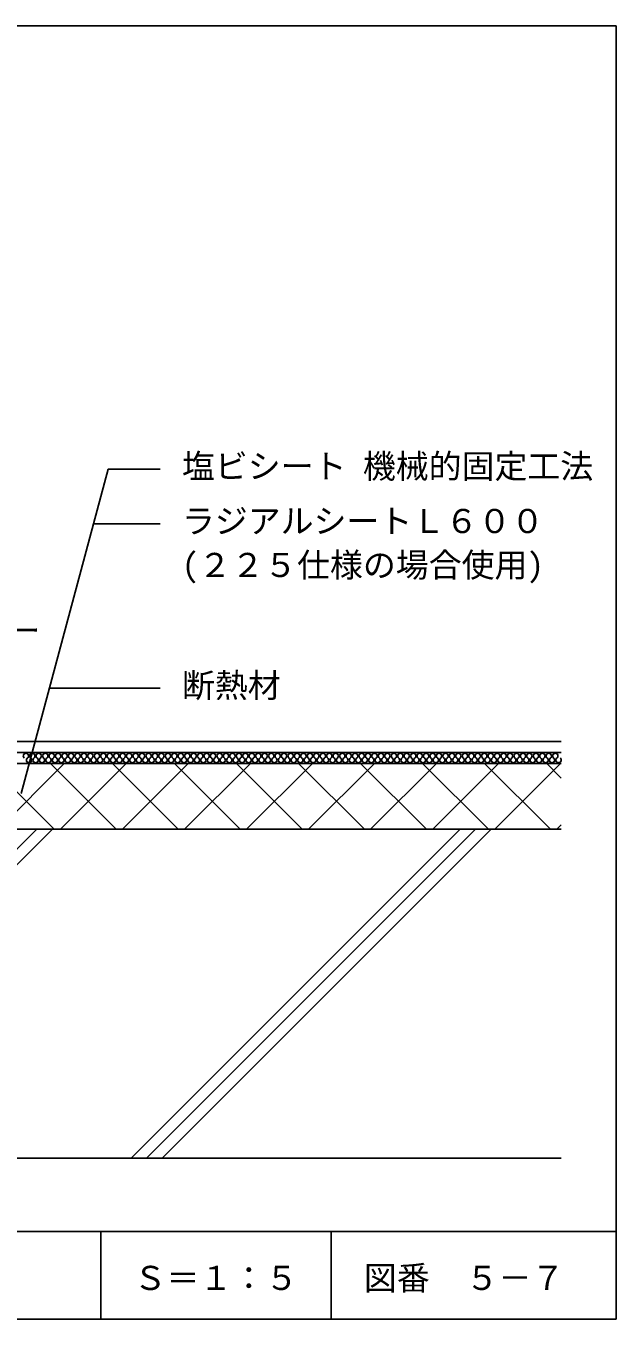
# Model space of a CAD drawing. Units: millimetres, scale not verified. Extents: x -367 to 433, y 33 to 623.
# Drawn here: x 164 to 433, y 33 to 623 of the extents above; entities that cross this region are included whole.
import ezdxf
from ezdxf.enums import TextEntityAlignment as Align

# ---------------------------------------------------------------- set-up
doc = ezdxf.new("R2010")
doc.units = ezdxf.units.MM
doc.header["$LTSCALE"] = 5
for name, color, linetype in [('2-2_in line', 7, 'Continuous'), ('2-3', 3, 'Continuous'), ('2-4_out line', 2, 'Continuous'), ('2-A_moji', 7, 'Continuous'), ('2-D_ハッチ他', 4, 'Continuous'), ('2-E_con他', 4, 'Continuous'), ('F-2', 7, 'Continuous'), ('F-5', 6, 'Continuous'), ('F-7', 1, 'Continuous'), ('F-A', 7, 'Continuous')]:
    doc.layers.add(name, color=color, linetype=linetype)
doc.styles.add('HG丸ｺﾞｼｯｸM-PRO', font='')
doc.styles.add('ＭＳ ゴシック', font='')
doc.styles.get('HG丸ｺﾞｼｯｸM-PRO').set_extended_font_data('HG丸ｺﾞｼｯｸM-PRO')
doc.styles.get('ＭＳ ゴシック').set_extended_font_data('MS Gothic')

msp = doc.modelspace()

# ---------------------------------------------------------------- linework, layer by layer
at = {"layer": '2-2_in line'}
for p, q in [((408.306, 291.895), (-84.406, 291.895)), ((408.306, 286.895), (-84.406, 286.895)), ((408.306, 256.895), (-111.456, 256.895))]:
    msp.add_line(p, q, dxfattribs=at)
at = {"layer": '2-3'}
msp.add_line((408.306, 106.895), (-111.456, 106.895), dxfattribs=at)
at = {"layer": '2-4_out line'}
msp.add_line((408.306, 296.895), (-8.456, 296.895), dxfattribs=at)
at = {"layer": '2-A_moji'}
for p, q in [((162.062, 273.184), (201.729, 421.223)), ((225.327, 421.223), (201.729, 421.223)), ((225.327, 396.223), (195.03, 396.223)), ((225.327, 321.223), (174.934, 321.223))]:
    msp.add_line(p, q, dxfattribs=at)
at = {"layer": '2-D_ハッチ他'}
for p, q in [((147.083, 286.895), (177.083, 256.895)), ((151.668, 256.895), (181.668, 286.895)), ((175.367, 286.895), (205.367, 256.895)), ((179.952, 256.895), (209.952, 286.895)), ((203.651, 286.895), (233.651, 256.895)), ((208.236, 256.895), (238.236, 286.895)), ((231.935, 286.895), (261.935, 256.895)), ((236.52, 256.895), (266.52, 286.895)), ((260.22, 286.895), (290.22, 256.895)), ((264.805, 256.895), (294.805, 286.895)), ((288.504, 286.895), (318.504, 256.895)), ((293.089, 256.895), (323.089, 286.895)), ((316.788, 286.895), (346.788, 256.895)), ((321.373, 256.895), (351.373, 286.895)), ((345.072, 286.895), (375.072, 256.895)), ((349.657, 256.895), (379.657, 286.895)), ((373.357, 286.895), (403.357, 256.895)), ((377.942, 256.895), (407.942, 286.895)), ((401.641, 286.895), (408.306, 280.23)), ((406.226, 256.895), (408.306, 258.975))]:
    msp.add_line(p, q, dxfattribs=at)
for centre, start, end in [((164.158, 290.354), 307.52351, 232.47649), ((165.63, 288.437), 127.52351, 52.47649), ((167.101, 290.354), 307.52351, 232.47649), ((168.573, 288.437), 127.52351, 52.47649), ((170.045, 290.354), 307.52351, 232.47649), ((171.517, 288.437), 127.52351, 52.47649), ((172.989, 290.354), 307.52351, 232.47649), ((174.461, 288.437), 127.52351, 52.47649), ((175.933, 290.354), 307.52351, 232.47649), ((177.405, 288.437), 127.52351, 52.47649), ((178.877, 290.354), 307.52351, 232.47649), ((180.349, 288.437), 127.52351, 52.47649), ((181.821, 290.354), 307.52351, 232.47649), ((183.293, 288.437), 127.52351, 52.47649), ((184.765, 290.354), 307.52351, 232.47649), ((186.237, 288.437), 127.52351, 52.47649), ((187.709, 290.354), 307.52351, 232.47649), ((189.181, 288.437), 127.52351, 52.47649), ((190.653, 290.354), 307.52351, 232.47649), ((192.125, 288.437), 127.52351, 52.47649), ((193.597, 290.354), 307.52351, 232.47649), ((195.069, 288.437), 127.52351, 52.47649), ((196.541, 290.354), 307.52351, 232.47649), ((198.013, 288.437), 127.52351, 52.47649), ((199.485, 290.354), 307.52351, 232.47649), ((200.957, 288.437), 127.52351, 52.47649), ((202.429, 290.354), 307.52351, 232.47649), ((203.9, 288.437), 127.52351, 52.47649), ((205.372, 290.354), 307.52351, 232.47649), ((206.844, 288.437), 127.52351, 52.47649), ((208.316, 290.354), 307.52351, 232.47649), ((209.788, 288.437), 127.52351, 52.47649), ((211.26, 290.354), 307.52351, 232.47649), ((212.732, 288.437), 127.52351, 52.47649), ((214.204, 290.354), 307.52351, 232.47649), ((215.676, 288.437), 127.52351, 52.47649), ((217.148, 290.354), 307.52351, 232.47649), ((218.62, 288.437), 127.52351, 52.47649), ((220.092, 290.354), 307.52351, 232.47649), ((221.564, 288.437), 127.52351, 52.47649), ((223.036, 290.354), 307.52351, 232.47649), ((224.508, 288.437), 127.52351, 52.47649), ((225.98, 290.354), 307.52351, 232.47649), ((227.452, 288.437), 127.52351, 52.47649), ((228.924, 290.354), 307.52351, 232.47649), ((230.396, 288.437), 127.52351, 52.47649), ((231.868, 290.354), 307.52351, 232.47649), ((233.34, 288.437), 127.52351, 52.47649), ((234.812, 290.354), 307.52351, 232.47649), ((236.284, 288.437), 127.52351, 52.47649), ((237.756, 290.354), 307.52351, 232.47649), ((239.228, 288.437), 127.52351, 52.47649), ((240.699, 290.354), 307.52351, 232.47649), ((242.171, 288.437), 127.52351, 52.47649), ((243.643, 290.354), 307.52351, 232.47649), ((245.115, 288.437), 127.52351, 52.47649), ((246.587, 290.354), 307.52351, 232.47649), ((248.059, 288.437), 127.52351, 52.47649), ((249.531, 290.354), 307.52351, 232.47649), ((251.003, 288.437), 127.52351, 52.47649), ((252.475, 290.354), 307.52351, 232.47649), ((253.947, 288.437), 127.52351, 52.47649), ((255.419, 290.354), 307.52351, 232.47649), ((256.891, 288.437), 127.52351, 52.47649), ((258.363, 290.354), 307.52351, 232.47649), ((259.835, 288.437), 127.52351, 52.47649), ((261.307, 290.354), 307.52351, 232.47649), ((262.779, 288.437), 127.52351, 52.47649), ((264.251, 290.354), 307.52351, 232.47649), ((265.723, 288.437), 127.52351, 52.47649), ((267.195, 290.354), 307.52351, 232.47649), ((268.667, 288.437), 127.52351, 52.47649), ((270.139, 290.354), 307.52351, 232.47649), ((271.611, 288.437), 127.52351, 52.47649), ((273.083, 290.354), 307.52351, 232.47649), ((274.555, 288.437), 127.52351, 52.47649), ((276.027, 290.354), 307.52351, 232.47649), ((277.498, 288.437), 127.52351, 52.47649), ((278.97, 290.354), 307.52351, 232.47649), ((280.442, 288.437), 127.52351, 52.47649), ((281.914, 290.354), 307.52351, 232.47649), ((283.386, 288.437), 127.52351, 52.47649), ((284.858, 290.354), 307.52351, 232.47649), ((286.33, 288.437), 127.52351, 52.47649), ((287.802, 290.354), 307.52351, 232.47649), ((289.274, 288.437), 127.52351, 52.47649), ((290.746, 290.354), 307.52351, 232.47649), ((292.218, 288.437), 127.52351, 52.47649), ((293.69, 290.354), 307.52351, 232.47649), ((295.162, 288.437), 127.52351, 52.47649), ((296.634, 290.354), 307.52351, 232.47649), ((298.106, 288.437), 127.52351, 52.47649), ((299.578, 290.354), 307.52351, 232.47649), ((301.05, 288.437), 127.52351, 52.47649), ((302.522, 290.354), 307.52351, 232.47649), ((303.994, 288.437), 127.52351, 52.47649), ((305.466, 290.354), 307.52351, 232.47649), ((306.938, 288.437), 127.52351, 52.47649), ((308.41, 290.354), 307.52351, 232.47649), ((309.882, 288.437), 127.52351, 52.47649), ((311.354, 290.354), 307.52351, 232.47649), ((312.826, 288.437), 127.52351, 52.47649), ((314.297, 290.354), 307.52351, 232.47649), ((315.769, 288.437), 127.52351, 52.47649), ((317.241, 290.354), 307.52351, 232.47649), ((318.713, 288.437), 127.52351, 52.47649), ((320.185, 290.354), 307.52351, 232.47649), ((321.657, 288.437), 127.52351, 52.47649), ((323.129, 290.354), 307.52351, 232.47649), ((324.601, 288.437), 127.52351, 52.47649), ((326.073, 290.354), 307.52351, 232.47649), ((327.545, 288.437), 127.52351, 52.47649), ((329.017, 290.354), 307.52351, 232.47649), ((330.489, 288.437), 127.52351, 52.47649), ((331.961, 290.354), 307.52351, 232.47649), ((333.433, 288.437), 127.52351, 52.47649), ((334.905, 290.354), 307.52351, 232.47649), ((336.377, 288.437), 127.52351, 52.47649), ((337.849, 290.354), 307.52351, 232.47649), ((339.321, 288.437), 127.52351, 52.47649), ((340.793, 290.354), 307.52351, 232.47649), ((342.265, 288.437), 127.52351, 52.47649), ((343.737, 290.354), 307.52351, 232.47649), ((345.209, 288.437), 127.52351, 52.47649), ((346.681, 290.354), 307.52351, 232.47649), ((348.153, 288.437), 127.52351, 52.47649), ((349.625, 290.354), 307.52351, 232.47649), ((351.096, 288.437), 127.52351, 52.47649), ((352.568, 290.354), 307.52351, 232.47649), ((354.04, 288.437), 127.52351, 52.47649), ((355.512, 290.354), 307.52351, 232.47649), ((356.984, 288.437), 127.52351, 52.47649), ((358.456, 290.354), 307.52351, 232.47649), ((359.928, 288.437), 127.52351, 52.47649), ((361.4, 290.354), 307.52351, 232.47649), ((362.872, 288.437), 127.52351, 52.47649), ((364.344, 290.354), 307.52351, 232.47649), ((365.816, 288.437), 127.52351, 52.47649), ((367.288, 290.354), 307.52351, 232.47649), ((368.76, 288.437), 127.52351, 52.47649), ((370.232, 290.354), 307.52351, 232.47649), ((371.704, 288.437), 127.52351, 52.47649), ((373.176, 290.354), 307.52351, 232.47649), ((374.648, 288.437), 127.52351, 52.47649), ((376.12, 290.354), 307.52351, 232.47649), ((377.592, 288.437), 127.52351, 52.47649), ((379.064, 290.354), 307.52351, 232.47649), ((380.536, 288.437), 127.52351, 52.47649), ((382.008, 290.354), 307.52351, 232.47649), ((383.48, 288.437), 127.52351, 52.47649), ((384.952, 290.354), 307.52351, 232.47649), ((386.424, 288.437), 127.52351, 52.47649), ((387.895, 290.354), 307.52351, 232.47649), ((389.367, 288.437), 127.52351, 52.47649), ((390.839, 290.354), 307.52351, 232.47649), ((392.311, 288.437), 127.52351, 52.47649), ((393.783, 290.354), 307.52351, 232.47649), ((395.255, 288.437), 127.52351, 52.47649), ((396.727, 290.354), 307.52351, 232.47649), ((398.199, 288.437), 127.52351, 52.47649), ((399.671, 290.354), 307.52351, 232.47649), ((401.143, 288.437), 127.52351, 52.47649), ((402.615, 290.354), 307.52351, 232.47649), ((404.087, 288.437), 127.52351, 52.47649), ((405.559, 290.354), 307.52351, 232.47649), ((407.031, 288.437), 127.52351, 52.47649)]:
    msp.add_arc(centre, 1.208, start, end, dxfattribs=at)
at = {"layer": '2-E_con他'}
for p, q in [((19.193, 106.895), (169.193, 256.895)), ((26.264, 106.895), (176.264, 256.895)), ((212.122, 106.895), (362.122, 256.895)), ((219.193, 106.895), (369.193, 256.895)), ((226.264, 106.895), (376.264, 256.895))]:
    msp.add_line(p, q, dxfattribs=at)
at = {"layer": 'F-2'}
for p, q in [((198.306, 73.409), (198.306, 33.409)), ((303.306, 73.409), (303.306, 33.409))]:
    msp.add_line(p, q, dxfattribs=at)
at = {"layer": 'F-5'}
msp.add_line((-366.694, 73.409), (433.306, 73.409), dxfattribs=at)
at = {"layer": 'F-7'}
for p, q in [((-366.694, 623.409), (433.306, 623.409)), ((433.306, 623.409), (433.306, 33.409)), ((-366.694, 33.409), (433.306, 33.409))]:
    msp.add_line(p, q, dxfattribs=at)

# ---------------------------------------------------------------- texts
at = {"layer": '2-A_moji', "style": 'ＭＳ ゴシック'}
for s, p in [('塩ビシート 機械的固定工法', (235.327, 413.723)), ('ラジアルシートＬ６００', (235.327, 388.723)), ('(２２５仕様の場合使用)', (235.327, 368.663)), ('プルーフシーラー', (50.761, 338.723)), ('断熱材', (235.327, 313.723))]:
    msp.add_text(s, height=11, dxfattribs=at).set_placement(p, align=Align.BOTTOM_LEFT)
at = {"layer": 'F-A', "style": 'HG丸ｺﾞｼｯｸM-PRO'}
for s, p in [('図番', (318.306, 43.409)), ('Ｓ＝１：５', (213.306, 43.409)), ('５－７', (364.724, 43.409))]:
    msp.add_text(s, height=11, dxfattribs=at).set_placement(p, align=Align.BOTTOM_LEFT)

doc.saveas('drawing.dxf')
